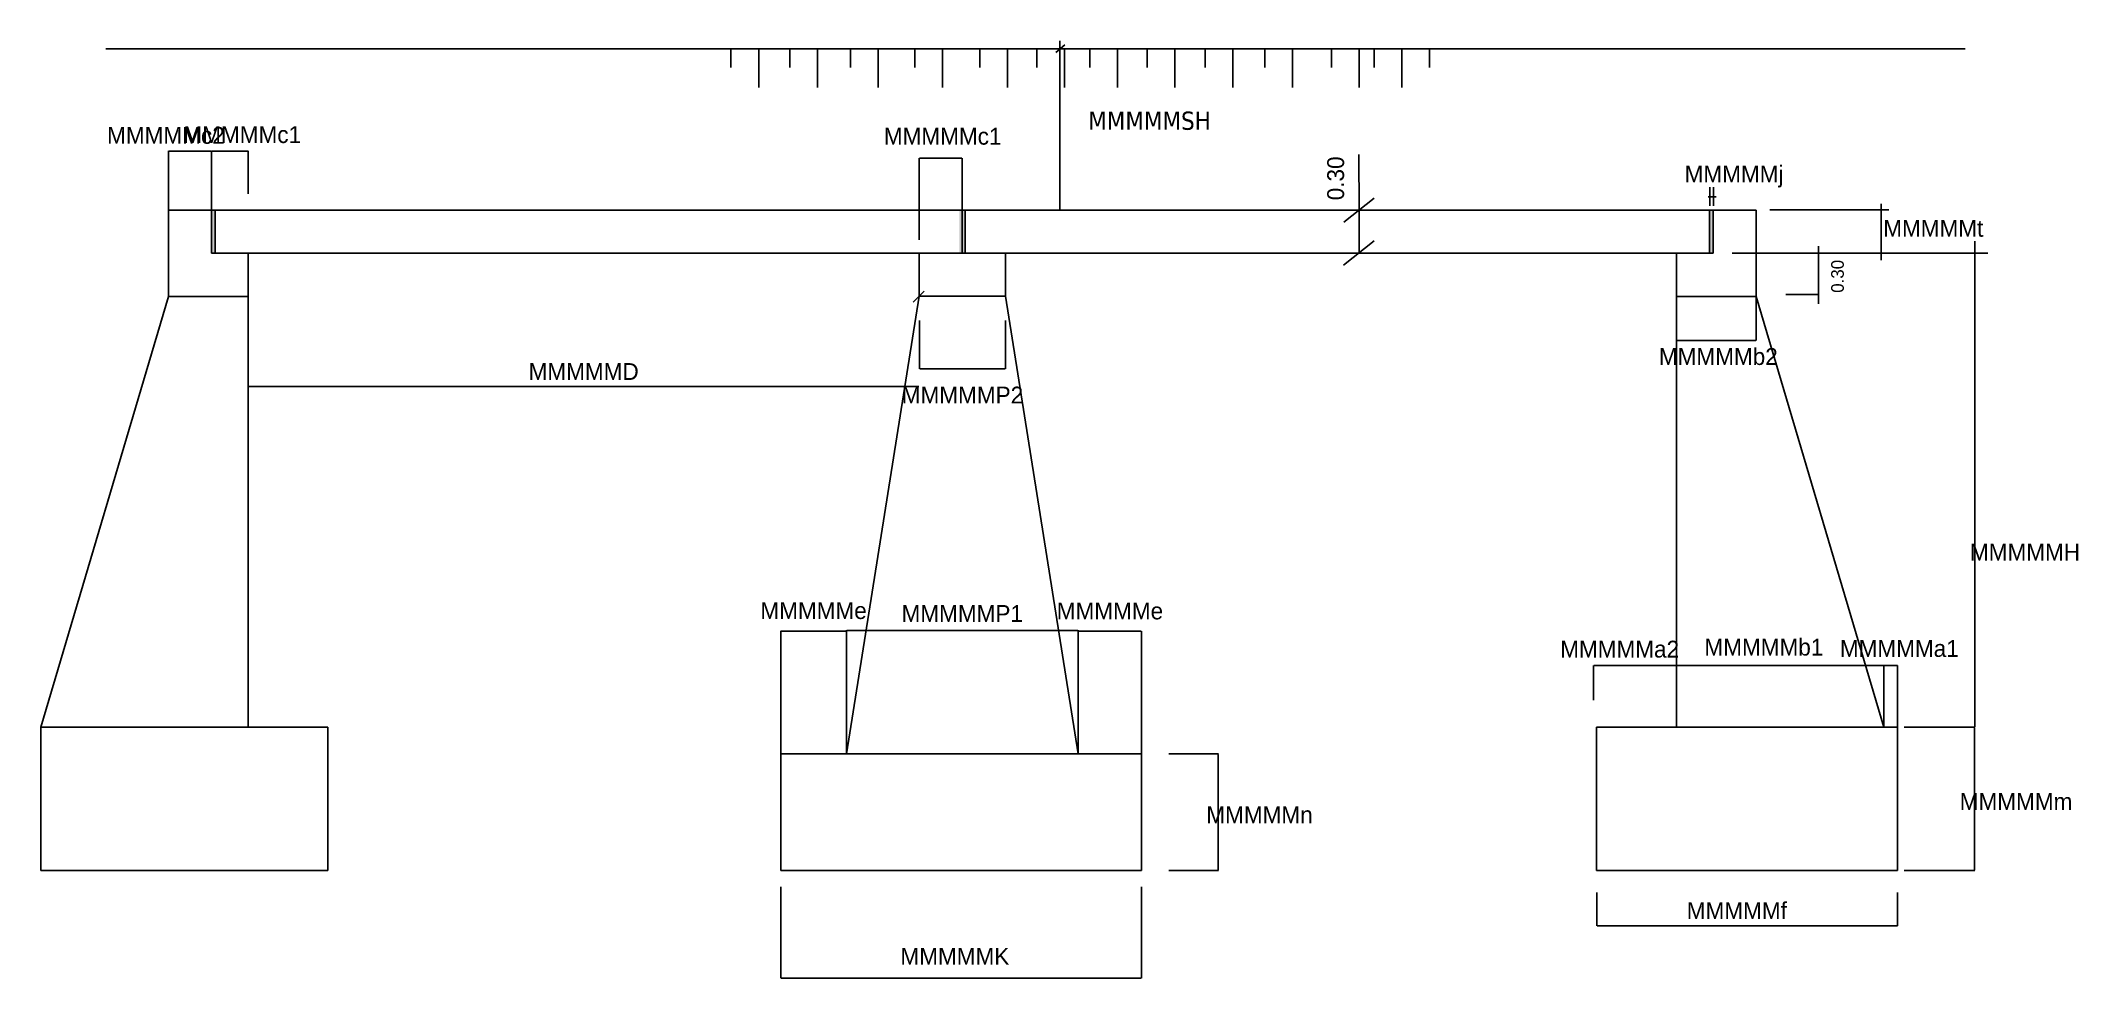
# Model space of a CAD drawing. Header units: millimetres. Extents: x 377111 to 405488, y 126906 to 139966.
import ezdxf

# ---------------------------------------------------------------- set-up
doc = ezdxf.new("R2010")
doc.units = ezdxf.units.MM
doc.layers.add('text', color=7, linetype='Continuous', lineweight=15)
doc.styles.add('tahoma', font='tahoma.ttf')

msp = doc.modelspace()

# ---------------------------------------------------------------- hatches: boundary and pattern name
at = {"lineweight": -3}
h = msp.add_hatch(color=256, dxfattribs=at)
h.dxf.hatch_style = 1
h.paths.add_polyline_path([(389905, 137605), (389945, 137605), (389945, 137009), (389905, 137009)])
h.paths.add_polyline_path([(379488, 137605), (379538, 137605), (379538, 137009), (379488, 137009)])
h = msp.add_hatch(color=256, dxfattribs=at)
h.dxf.hatch_style = 1
h.paths.add_polyline_path([(389985, 137605), (389945, 137605), (389945, 137009), (389985, 137009)])
h.paths.add_polyline_path([(400403, 137605), (400353, 137605), (400353, 137009), (400403, 137009)])

# ---------------------------------------------------------------- linework, layer by layer
for p, q in [((378888, 137606), (378888, 138432)), ((379483, 138429), (378893, 138429)), ((379488, 137606), (379488, 138432)), ((379488, 137835), (379488, 138431)), ((379993, 138428), (379493, 138428)), ((379998, 137835), (379998, 138431)), ((389345, 137193), (389345, 138332)), ((389350, 138329), (389940, 138329)), ((389945, 137193), (389945, 138332)), ((395472, 137605), (395469, 138382)), ((400357, 137665), (400357, 137925)), ((400409, 137665), (400409, 137925)), ((395683, 137772), (395259, 137437)), ((400332, 137793), (400443, 137793)), ((402742, 137693), (402742, 136908)), ((378888, 136405), (378888, 137605)), ((378888, 137605), (379488, 137605)), ((379488, 137605), (379488, 137009)), ((389945, 137605), (379488, 137605)), ((379488, 137605), (379488, 137009)), ((379488, 137605), (379538, 137605)), ((379538, 137605), (379538, 137009)), ((389945, 137605), (389945, 137009)), ((389945, 137009), (389945, 137605)), ((389945, 137605), (400403, 137605)), ((389985, 137605), (389985, 137009)), ((395786, 137605), (395469, 137605)), ((395472, 137600), (395472, 137014)), ((400353, 137605), (400353, 137009)), ((400403, 137605), (400353, 137605)), ((400403, 137605), (400403, 137009)), ((401003, 137605), (400403, 137605)), ((400403, 137605), (400403, 137009)), ((401003, 136405), (401003, 137605)), ((401193, 137609), (402852, 137609)), ((395680, 137177), (395257, 136841)), ((401872, 137104), (401872, 136300)), ((404046, 137014), (404046, 137174)), ((379488, 137009), (379998, 137009)), ((379488, 137009), (389945, 137009)), ((379998, 137009), (379998, 136405)), ((389945, 137009), (389345, 137009)), ((389345, 137009), (389345, 136409)), ((400403, 137009), (389945, 137009)), ((389945, 137009), (390245, 137009)), ((389945, 137009), (390545, 137009)), ((390545, 136409), (390545, 137009)), ((395786, 137009), (395469, 137009)), ((400403, 137009), (399893, 137009)), ((399893, 137009), (399893, 136405)), ((400669, 137009), (404230, 137009)), ((404047, 130410), (404047, 137004)), ((377111, 130405), (378888, 136405)), ((379998, 136405), (378888, 136405)), ((379039, 136405), (379998, 136405)), ((379998, 136405), (379998, 136406)), ((379998, 130405), (379998, 136405)), ((379998, 136404), (379998, 135789)), ((389345, 136409), (388331, 130030)), ((389414, 136477), (389262, 136323)), ((389345, 136409), (390545, 136409)), ((389345, 136407), (389345, 136401)), ((390545, 136409), (391560, 130030)), ((399893, 130405), (399893, 136405)), ((400852, 136405), (399893, 136405)), ((399893, 136405), (401003, 136405)), ((399893, 136404), (399893, 135789)), ((402780, 130405), (401003, 136405)), ((401003, 136404), (401003, 135789)), ((401872, 136433), (401414, 136433)), ((389348, 136068), (389348, 135394)), ((390548, 136068), (390548, 135394)), ((399898, 135791), (400998, 135791)), ((390543, 135396), (389353, 135396)), ((389340, 135151), (380003, 135151)), ((379998, 133215), (379998, 133407)), ((399893, 133215), (399893, 133407)), ((387417, 130031), (387417, 131746)), ((387422, 131743), (388326, 131743)), ((388331, 130031), (388331, 131754)), ((388331, 130031), (388331, 131746)), ((388336, 131752), (391555, 131752)), ((391560, 130031), (391560, 131754)), ((391560, 130031), (391560, 131742)), ((391565, 131740), (392438, 131740)), ((392443, 130031), (392443, 131742)), ((379998, 130779), (379998, 131264)), ((379998, 130406), (379998, 131264)), ((398736, 130779), (398736, 131264)), ((398741, 131261), (399888, 131261)), ((399893, 130779), (399893, 131264)), ((399893, 130406), (399893, 131264)), ((402775, 131261), (399898, 131261)), ((402780, 130406), (402780, 131264)), ((402971, 131261), (402780, 131261)), ((402971, 130405), (402971, 131262)), ((381111, 130405), (377111, 130405)), ((377111, 130405), (377111, 128405)), ((377111, 130405), (377611, 130405)), ((377111, 130405), (379998, 130405)), ((381111, 128405), (381111, 130405)), ((398780, 128405), (398780, 130405)), ((398780, 130405), (402780, 130405)), ((402971, 130405), (399893, 130405)), ((402780, 130405), (402280, 130405)), ((402971, 130405), (402971, 128405)), ((403062, 130405), (404047, 130405)), ((403063, 130405), (404050, 130405)), ((404045, 130400), (404045, 128410)), ((387417, 130030), (392443, 130030)), ((387417, 130030), (387417, 128405)), ((392443, 128405), (392443, 130030)), ((392821, 130030), (393513, 130030)), ((393510, 128410), (393510, 130025)), ((377111, 128405), (381111, 128405)), ((387417, 128405), (392443, 128405)), ((392821, 128405), (393513, 128405)), ((402971, 128405), (398780, 128405)), ((403062, 128405), (404047, 128405)), ((387417, 128178), (387417, 126906)), ((392443, 128178), (392443, 126906)), ((398784, 128099), (398784, 127635)), ((402971, 128100), (402971, 127635)), ((398789, 127637), (402971, 127637)), ((392438, 126908), (387422, 126908))]:
    msp.add_line(p, q, dxfattribs=at)
for points in [[(378893, 138430), (378893, 138428), (378888, 138429)], [(379483, 138430), (379483, 138428), (379488, 138429)], [(379493, 138429), (379493, 138427), (379488, 138428)], [(379993, 138429), (379993, 138427), (379998, 138428)], [(389350, 138330), (389350, 138328), (389345, 138329)], [(389940, 138330), (389940, 138328), (389945, 138329)], [(395471, 137600), (395473, 137600), (395472, 137605)], [(404045, 137600), (404047, 137600), (404046, 137605)], [(395471, 137014), (395473, 137014), (395472, 137009)], [(404045, 137014), (404047, 137014), (404046, 137009)], [(404046, 137004), (404048, 137004), (404047, 137009)], [(380003, 136405), (380003, 136403), (379998, 136404)], [(389340, 136405), (389340, 136403), (389345, 136404)], [(379993, 135792), (379993, 135790), (379998, 135791)], [(399898, 135792), (399898, 135790), (399893, 135791)], [(400998, 135792), (400998, 135790), (401003, 135791)], [(389353, 135397), (389353, 135396), (389348, 135396)], [(390543, 135397), (390543, 135396), (390548, 135396)], [(380003, 133406), (380003, 133404), (379998, 133405)], [(399888, 133406), (399888, 133404), (399893, 133405)], [(387422, 131744), (387422, 131742), (387417, 131743)], [(388326, 131744), (388326, 131742), (388331, 131743)], [(388336, 131753), (388336, 131751), (388331, 131752)], [(391555, 131753), (391555, 131751), (391560, 131752)], [(391565, 131741), (391565, 131739), (391560, 131740)], [(392438, 131741), (392438, 131739), (392443, 131740)], [(379993, 131262), (379993, 131260), (379998, 131261)], [(380003, 131262), (380003, 131260), (379998, 131261)], [(398741, 131262), (398741, 131260), (398736, 131261)], [(399888, 131262), (399888, 131260), (399893, 131261)], [(399898, 131262), (399898, 131260), (399893, 131261)], [(402775, 131262), (402775, 131260), (402780, 131261)], [(404044, 130400), (404045, 130400), (404045, 130405)], [(404046, 130410), (404048, 130410), (404047, 130405)], [(393509, 130025), (393511, 130025), (393510, 130030)], [(393509, 128410), (393511, 128410), (393510, 128405)], [(404044, 128410), (404045, 128410), (404045, 128405)], [(398789, 127638), (398789, 127636), (398784, 127637)], [(402792, 127638), (402792, 127636), (402797, 127637)], [(387422, 126909), (387422, 126908), (387417, 126908)], [(392438, 126909), (392438, 126908), (392443, 126908)]]:
    msp.add_solid(points, dxfattribs=at)
at = {"layer": 'text', "lineweight": -3}
for p, q in [((391374, 139907), (391246, 139802)), ((391306, 137605), (391306, 139966)), ((378015, 139852), (403913, 139852)), ((386724, 139852), (386724, 139592)), ((387111, 139852), (387111, 139315)), ((387545, 139852), (387545, 139592)), ((387931, 139852), (387931, 139315)), ((388390, 139852), (388390, 139592)), ((388776, 139852), (388776, 139315)), ((389283, 139852), (389283, 139592)), ((389670, 139852), (389670, 139315)), ((390189, 139852), (390189, 139592)), ((390575, 139852), (390575, 139315)), ((390985, 139852), (390985, 139592)), ((391371, 139852), (391371, 139315)), ((391721, 139852), (391721, 139592)), ((392108, 139852), (392108, 139315)), ((392518, 139852), (392518, 139592)), ((392904, 139852), (392904, 139315)), ((393327, 139852), (393327, 139592)), ((393713, 139852), (393713, 139315)), ((394160, 139852), (394160, 139592)), ((394546, 139852), (394546, 139315)), ((395089, 139852), (395089, 139592)), ((395475, 139852), (395475, 139315)), ((395681, 139852), (395681, 139592)), ((396067, 139852), (396067, 139315)), ((396453, 139852), (396453, 139592))]:
    msp.add_line(p, q, dxfattribs=at)

# ---------------------------------------------------------------- texts
at = {"lineweight": -3}
msp.add_text('0.30', height=176.1, rotation=90, dxfattribs=at).set_placement((402223, 136455))
at = {"lineweight": -3, "char_height": 234.7, "attachment_point": 5}
for s, insert, width in [('MMMMMc2', (378854, 138646), 547.72), ('MMMMMc1', (379917, 138657), 547.72), ('MMMMMc1', (389672, 138634), 547.72), ('MMMMMj', (400694, 138074), 547.72), ('MMMMMt', (403469, 137352), 547.72), ('MMMMMb2', (400475, 135565), 547.72), ('MMMMMD', (384672, 135358), 547.72), ('MMMMMP2', (389948, 135030), 547.72), ('MMMMMH', (404747, 132842), 547.72), ('MMMMMe', (387874, 132026), 1478.95), ('MMMMMa2', (399101, 131489), 547.72), ('MMMMMb1', (401110, 131517), 547.72), ('MMMMMa1', (402996, 131498), 547.72), ('MMMMMm', (404622, 129367), 547.72), ('MMMMMf', (400733, 127848), 547.72)]:
    msp.add_mtext(s, dxfattribs=dict(at, insert=insert, width=width))
at = {"lineweight": -3, "insert": (395147, 138049), "char_height": 234.7, "width": 665.09, "attachment_point": 5, "rotation": 90}
msp.add_mtext('0.30', dxfattribs=at)
at = {"lineweight": -3, "char_height": 234.7, "attachment_point": 5}
for s, insert in [('MMMMMP1', (389945, 131987)), ('MMMMMe', (392002, 132021)), ('MMMMMn', (394085, 129182)), ('MMMMMK', (389842, 127212))]:
    msp.add_mtext(s, dxfattribs=dict(at, insert=insert))
at = {"layer": 'text', "lineweight": -3, "style": 'tahoma'}
msp.add_text('MMMMMSH', height=254.1, dxfattribs=at).set_placement((391699, 138725))

doc.saveas('drawing.dxf')
